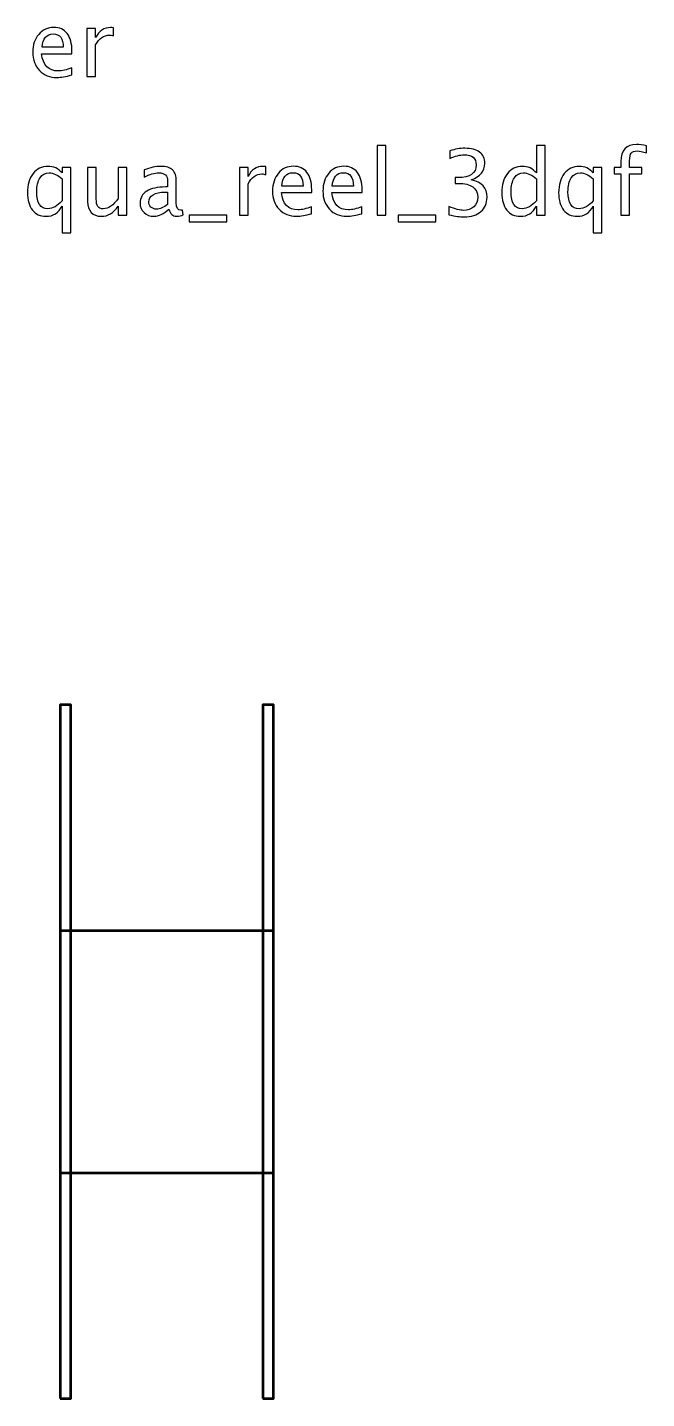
# Model space of a CAD drawing. Header units: centimetres. Extents: x -24.2 to 24.4, y -9.8 to 29.4.
# Drawn here: x 6.96 to 24.35, y -9.75 to 28.8 of the extents above; entities that cross this region are included whole.
import ezdxf

# ---------------------------------------------------------------- set-up
doc = ezdxf.new("R2010")
doc.units = ezdxf.units.CM
doc.header["$MEASUREMENT"] = 0
doc.layers.add('Layer 1', color=7, linetype='Continuous')

msp = doc.modelspace()

# ---------------------------------------------------------------- linework, layer by layer
at = {"layer": 'Layer 1', "lineweight": 53}
for points in [[(7.87498, -9.75), (8.17498, -9.75), (8.17498, 9.75), (7.87498, 9.75), (7.87498, -9.75)], [(13.57498, -9.75), (13.87498, -9.75), (13.87498, 9.75), (13.57498, 9.75), (13.57498, -9.75)], [(7.87498, -3.4), (13.87498, -3.4), (13.87498, 3.4), (7.87498, 3.4), (7.87498, -3.4)]]:
    msp.add_lwpolyline(points, close=True, dxfattribs=at)
at = {"layer": 'Layer 1'}
for points, knots in [([(8.20441, 27.46362), (8.04058, 27.41451), (7.90046, 27.38996), (7.78362, 27.38996), (7.78362, 27.38996), (7.58423, 27.38996), (7.42209, 27.456), (7.29721, 27.58766), (7.29721, 27.58766), (7.17232, 27.71931), (7.10967, 27.88992), (7.10967, 28.09989), (7.10967, 28.09989), (7.10967, 28.30351), (7.1647, 28.47073), (7.27519, 28.60154), (7.27519, 28.60154), (7.38568, 28.73193), (7.52708, 28.79712), (7.69937, 28.79712), (7.69937, 28.79712), (7.86236, 28.79712), (7.98851, 28.73912), (8.07741, 28.62313), (8.07741, 28.62313), (8.16631, 28.50714), (8.21076, 28.34288), (8.21076, 28.12995), (8.21076, 28.12995), (8.21076, 28.12995), (8.20949, 28.05544), (8.20949, 28.05544), (8.20949, 28.05544), (8.20949, 28.05544), (7.35859, 28.05544), (7.35859, 28.05544), (7.35859, 28.05544), (7.39415, 27.73371), (7.55121, 27.57284), (7.82934, 27.57284), (7.82934, 27.57284), (7.93136, 27.57284), (8.05624, 27.60163), (8.20441, 27.6592), (8.20441, 27.6592), (8.20441, 27.6592), (8.20441, 27.46362), (8.20441, 27.46362)], [0, 0, 0, 0, 0.07692308, 0.07692308, 0.07692308, 0.07692308, 0.15384615, 0.15384615, 0.15384615, 0.15384615, 0.23076923, 0.23076923, 0.23076923, 0.23076923, 0.30769231, 0.30769231, 0.30769231, 0.30769231, 0.38461538, 0.38461538, 0.38461538, 0.38461538, 0.46153846, 0.46153846, 0.46153846, 0.46153846, 0.53846154, 0.53846154, 0.53846154, 0.53846154, 0.61538462, 0.61538462, 0.61538462, 0.61538462, 0.69230769, 0.69230769, 0.69230769, 0.69230769, 0.76923077, 0.76923077, 0.76923077, 0.76923077, 0.84615385, 0.84615385, 0.84615385, 0.84615385, 1, 1, 1, 1]), ([(7.37129, 28.23832), (7.37129, 28.23832), (7.96565, 28.23832), (7.96565, 28.23832), (7.96565, 28.23832), (7.96565, 28.48893), (7.87209, 28.61424), (7.6854, 28.61424), (7.6854, 28.61424), (7.49744, 28.61424), (7.39288, 28.48893), (7.37129, 28.23832)], [0, 0, 0, 0, 0.25, 0.25, 0.25, 0.25, 0.5, 0.5, 0.5, 0.5, 1, 1, 1, 1]), ([(8.63155, 27.42044), (8.63155, 27.42044), (8.63155, 28.76664), (8.63155, 28.76664), (8.63155, 28.76664), (8.63155, 28.76664), (8.87539, 28.76664), (8.87539, 28.76664), (8.87539, 28.76664), (8.87539, 28.76664), (8.87539, 28.51222), (8.87539, 28.51222), (8.87539, 28.51222), (8.97233, 28.7006), (9.11288, 28.79458), (9.29745, 28.79458), (9.29745, 28.79458), (9.32243, 28.79458), (9.34868, 28.79246), (9.37577, 28.78823), (9.37577, 28.78823), (9.37577, 28.78823), (9.37577, 28.56005), (9.37577, 28.56005), (9.37577, 28.56005), (9.33344, 28.57402), (9.29618, 28.58122), (9.26401, 28.58122), (9.26401, 28.58122), (9.10907, 28.58122), (8.97953, 28.48978), (8.87539, 28.30648), (8.87539, 28.30648), (8.87539, 28.30648), (8.87539, 27.42044), (8.87539, 27.42044), (8.87539, 27.42044), (8.87539, 27.42044), (8.63155, 27.42044), (8.63155, 27.42044)], [0, 0, 0, 0, 0.09090909, 0.09090909, 0.09090909, 0.09090909, 0.18181818, 0.18181818, 0.18181818, 0.18181818, 0.27272727, 0.27272727, 0.27272727, 0.27272727, 0.36363636, 0.36363636, 0.36363636, 0.36363636, 0.45454545, 0.45454545, 0.45454545, 0.45454545, 0.54545455, 0.54545455, 0.54545455, 0.54545455, 0.63636364, 0.63636364, 0.63636364, 0.63636364, 0.72727273, 0.72727273, 0.72727273, 0.72727273, 0.81818182, 0.81818182, 0.81818182, 0.81818182, 1, 1, 1, 1]), ([(16.78303, 23.51731), (16.78303, 23.51731), (16.78303, 25.47565), (16.78303, 25.47565), (16.78303, 25.47565), (16.78303, 25.47565), (17.02687, 25.47565), (17.02687, 25.47565), (17.02687, 25.47565), (17.02687, 25.47565), (17.02687, 23.51731), (17.02687, 23.51731), (17.02687, 23.51731), (17.02687, 23.51731), (16.78303, 23.51731), (16.78303, 23.51731)], [0, 0, 0, 0, 0.2, 0.2, 0.2, 0.2, 0.4, 0.4, 0.4, 0.4, 0.6, 0.6, 0.6, 0.6, 1, 1, 1, 1]), ([(21.25936, 23.51731), (21.25936, 23.51731), (21.25936, 23.77004), (21.25936, 23.77004), (21.25936, 23.77004), (21.15988, 23.58123), (21.01002, 23.48683), (20.80978, 23.48683), (20.80978, 23.48683), (20.64722, 23.48683), (20.51937, 23.54567), (20.42624, 23.66378), (20.42624, 23.66378), (20.33311, 23.78189), (20.28654, 23.94318), (20.28654, 24.14765), (20.28654, 24.14765), (20.28654, 24.37117), (20.33946, 24.55109), (20.44487, 24.6874), (20.44487, 24.6874), (20.5507, 24.82329), (20.68955, 24.89145), (20.86185, 24.89145), (20.86185, 24.89145), (21.02145, 24.89145), (21.15437, 24.83049), (21.25936, 24.70815), (21.25936, 24.70815), (21.25936, 24.70815), (21.25936, 25.47565), (21.25936, 25.47565), (21.25936, 25.47565), (21.25936, 25.47565), (21.5032, 25.47565), (21.5032, 25.47565), (21.5032, 25.47565), (21.5032, 25.47565), (21.5032, 23.51731), (21.5032, 23.51731), (21.5032, 23.51731), (21.5032, 23.51731), (21.25936, 23.51731), (21.25936, 23.51731)], [0, 0, 0, 0, 0.08333333, 0.08333333, 0.08333333, 0.08333333, 0.16666667, 0.16666667, 0.16666667, 0.16666667, 0.25, 0.25, 0.25, 0.25, 0.33333333, 0.33333333, 0.33333333, 0.33333333, 0.41666667, 0.41666667, 0.41666667, 0.41666667, 0.5, 0.5, 0.5, 0.5, 0.58333333, 0.58333333, 0.58333333, 0.58333333, 0.66666667, 0.66666667, 0.66666667, 0.66666667, 0.75, 0.75, 0.75, 0.75, 0.83333333, 0.83333333, 0.83333333, 0.83333333, 1, 1, 1, 1]), ([(23.63596, 23.51731), (23.63596, 23.51731), (23.63596, 24.68063), (23.63596, 24.68063), (23.63596, 24.68063), (23.63596, 24.68063), (23.44504, 24.68063), (23.44504, 24.68063), (23.44504, 24.68063), (23.44504, 24.68063), (23.44504, 24.86351), (23.44504, 24.86351), (23.44504, 24.86351), (23.44504, 24.86351), (23.63596, 24.86351), (23.63596, 24.86351), (23.63596, 24.86351), (23.63596, 24.86351), (23.63596, 25.0248), (23.63596, 25.0248), (23.63596, 25.0248), (23.63596, 25.34569), (23.78243, 25.50613), (24.07538, 25.50613), (24.07538, 25.50613), (24.15751, 25.50613), (24.25064, 25.49258), (24.35478, 25.46549), (24.35478, 25.46549), (24.35478, 25.46549), (24.35478, 25.26991), (24.35478, 25.26991), (24.35478, 25.26991), (24.24429, 25.30547), (24.15581, 25.32325), (24.08935, 25.32325), (24.08935, 25.32325), (24.00849, 25.32325), (23.95346, 25.3042), (23.92425, 25.26568), (23.92425, 25.26568), (23.89462, 25.22715), (23.8798, 25.15561), (23.8798, 25.05105), (23.8798, 25.05105), (23.8798, 25.05105), (23.8798, 24.86351), (23.8798, 24.86351), (23.8798, 24.86351), (23.8798, 24.86351), (24.21804, 24.86351), (24.21804, 24.86351), (24.21804, 24.86351), (24.21804, 24.86351), (24.21804, 24.68063), (24.21804, 24.68063), (24.21804, 24.68063), (24.21804, 24.68063), (23.8798, 24.68063), (23.8798, 24.68063), (23.8798, 24.68063), (23.8798, 24.68063), (23.8798, 23.51731), (23.8798, 23.51731), (23.8798, 23.51731), (23.8798, 23.51731), (23.63596, 23.51731), (23.63596, 23.51731)], [0, 0, 0, 0, 0.05555556, 0.05555556, 0.05555556, 0.05555556, 0.11111111, 0.11111111, 0.11111111, 0.11111111, 0.16666667, 0.16666667, 0.16666667, 0.16666667, 0.22222222, 0.22222222, 0.22222222, 0.22222222, 0.27777778, 0.27777778, 0.27777778, 0.27777778, 0.33333333, 0.33333333, 0.33333333, 0.33333333, 0.38888889, 0.38888889, 0.38888889, 0.38888889, 0.44444444, 0.44444444, 0.44444444, 0.44444444, 0.5, 0.5, 0.5, 0.5, 0.55555556, 0.55555556, 0.55555556, 0.55555556, 0.61111111, 0.61111111, 0.61111111, 0.61111111, 0.66666667, 0.66666667, 0.66666667, 0.66666667, 0.72222222, 0.72222222, 0.72222222, 0.72222222, 0.77777778, 0.77777778, 0.77777778, 0.77777778, 0.83333333, 0.83333333, 0.83333333, 0.83333333, 0.88888889, 0.88888889, 0.88888889, 0.88888889, 1, 1, 1, 1]), ([(18.80233, 23.53001), (18.80233, 23.53001), (18.80233, 23.75861), (18.80233, 23.75861), (18.80233, 23.75861), (18.97674, 23.68918), (19.11348, 23.65447), (19.21381, 23.65447), (19.21381, 23.65447), (19.33192, 23.65447), (19.42717, 23.68834), (19.50041, 23.75649), (19.50041, 23.75649), (19.57364, 23.82465), (19.61005, 23.91355), (19.61005, 24.02277), (19.61005, 24.02277), (19.61005, 24.28185), (19.42971, 24.41139), (19.06903, 24.41139), (19.06903, 24.41139), (19.06903, 24.41139), (18.97251, 24.41139), (18.97251, 24.41139), (18.97251, 24.41139), (18.97251, 24.41139), (18.97251, 24.57522), (18.97251, 24.57522), (18.97251, 24.57522), (18.97251, 24.57522), (19.05802, 24.57649), (19.05802, 24.57649), (19.05802, 24.57649), (19.39711, 24.57649), (19.56687, 24.69587), (19.56687, 24.93505), (19.56687, 24.93505), (19.56687, 25.12259), (19.45426, 25.21657), (19.22947, 25.21657), (19.22947, 25.21657), (19.10882, 25.21657), (18.97505, 25.18186), (18.82773, 25.11243), (18.82773, 25.11243), (18.82773, 25.11243), (18.82773, 25.32579), (18.82773, 25.32579), (18.82773, 25.32579), (18.97209, 25.3749), (19.11136, 25.39945), (19.24514, 25.39945), (19.24514, 25.39945), (19.42717, 25.39945), (19.56729, 25.36304), (19.66466, 25.29023), (19.66466, 25.29023), (19.76203, 25.21784), (19.81071, 25.11243), (19.81071, 24.97442), (19.81071, 24.97442), (19.81071, 24.75895), (19.68329, 24.60528), (19.42802, 24.51384), (19.42802, 24.51384), (19.72393, 24.44483), (19.87167, 24.2827), (19.87167, 24.02658), (19.87167, 24.02658), (19.87167, 23.85386), (19.81452, 23.71797), (19.70064, 23.61933), (19.70064, 23.61933), (19.58677, 23.5207), (19.43013, 23.47159), (19.23117, 23.47159), (19.23117, 23.47159), (19.11771, 23.47159), (18.97505, 23.49106), (18.80233, 23.53001)], [0, 0, 0, 0, 0.04761905, 0.04761905, 0.04761905, 0.04761905, 0.0952381, 0.0952381, 0.0952381, 0.0952381, 0.14285714, 0.14285714, 0.14285714, 0.14285714, 0.19047619, 0.19047619, 0.19047619, 0.19047619, 0.23809524, 0.23809524, 0.23809524, 0.23809524, 0.28571429, 0.28571429, 0.28571429, 0.28571429, 0.33333333, 0.33333333, 0.33333333, 0.33333333, 0.38095238, 0.38095238, 0.38095238, 0.38095238, 0.42857143, 0.42857143, 0.42857143, 0.42857143, 0.47619048, 0.47619048, 0.47619048, 0.47619048, 0.52380952, 0.52380952, 0.52380952, 0.52380952, 0.57142857, 0.57142857, 0.57142857, 0.57142857, 0.61904762, 0.61904762, 0.61904762, 0.61904762, 0.66666667, 0.66666667, 0.66666667, 0.66666667, 0.71428571, 0.71428571, 0.71428571, 0.71428571, 0.76190476, 0.76190476, 0.76190476, 0.76190476, 0.80952381, 0.80952381, 0.80952381, 0.80952381, 0.85714286, 0.85714286, 0.85714286, 0.85714286, 0.9047619, 0.9047619, 0.9047619, 0.9047619, 1, 1, 1, 1]), ([(7.93199, 23.02709), (7.93199, 23.02709), (7.93199, 23.77004), (7.93199, 23.77004), (7.93199, 23.77004), (7.83251, 23.58123), (7.68265, 23.48683), (7.48241, 23.48683), (7.48241, 23.48683), (7.31985, 23.48683), (7.192, 23.54567), (7.09887, 23.66378), (7.09887, 23.66378), (7.00574, 23.78189), (6.95917, 23.94318), (6.95917, 24.14765), (6.95917, 24.14765), (6.95917, 24.37117), (7.01209, 24.55109), (7.1175, 24.6874), (7.1175, 24.6874), (7.22333, 24.82329), (7.36218, 24.89145), (7.53448, 24.89145), (7.53448, 24.89145), (7.69408, 24.89145), (7.827, 24.83049), (7.93199, 24.70815), (7.93199, 24.70815), (7.93199, 24.70815), (7.93199, 24.86351), (7.93199, 24.86351), (7.93199, 24.86351), (7.93199, 24.86351), (8.17583, 24.86351), (8.17583, 24.86351), (8.17583, 24.86351), (8.17583, 24.86351), (8.17583, 23.02709), (8.17583, 23.02709), (8.17583, 23.02709), (8.17583, 23.02709), (7.93199, 23.02709), (7.93199, 23.02709)], [0, 0, 0, 0, 0.08333333, 0.08333333, 0.08333333, 0.08333333, 0.16666667, 0.16666667, 0.16666667, 0.16666667, 0.25, 0.25, 0.25, 0.25, 0.33333333, 0.33333333, 0.33333333, 0.33333333, 0.41666667, 0.41666667, 0.41666667, 0.41666667, 0.5, 0.5, 0.5, 0.5, 0.58333333, 0.58333333, 0.58333333, 0.58333333, 0.66666667, 0.66666667, 0.66666667, 0.66666667, 0.75, 0.75, 0.75, 0.75, 0.83333333, 0.83333333, 0.83333333, 0.83333333, 1, 1, 1, 1]), ([(7.93199, 24.54135), (7.80541, 24.65269), (7.68561, 24.70857), (7.57216, 24.70857), (7.57216, 24.70857), (7.4604, 24.70857), (7.37404, 24.662), (7.31265, 24.56845), (7.31265, 24.56845), (7.25127, 24.47531), (7.22079, 24.34323), (7.22079, 24.17221), (7.22079, 24.17221), (7.22079, 23.85767), (7.32493, 23.70019), (7.53363, 23.70019), (7.53363, 23.70019), (7.6691, 23.70019), (7.80203, 23.77427), (7.93199, 23.92202), (7.93199, 23.92202), (7.93199, 23.92202), (7.93199, 24.54135), (7.93199, 24.54135)], [0, 0, 0, 0, 0.14285714, 0.14285714, 0.14285714, 0.14285714, 0.28571429, 0.28571429, 0.28571429, 0.28571429, 0.42857143, 0.42857143, 0.42857143, 0.42857143, 0.57142857, 0.57142857, 0.57142857, 0.57142857, 0.71428571, 0.71428571, 0.71428571, 0.71428571, 1, 1, 1, 1]), ([(9.50764, 23.51731), (9.50764, 23.51731), (9.50764, 23.77046), (9.50764, 23.77046), (9.50764, 23.77046), (9.37768, 23.58123), (9.21977, 23.48683), (9.03435, 23.48683), (9.03435, 23.48683), (8.91667, 23.48683), (8.82311, 23.52366), (8.75368, 23.59774), (8.75368, 23.59774), (8.68383, 23.67183), (8.64912, 23.77131), (8.64912, 23.89704), (8.64912, 23.89704), (8.64912, 23.89704), (8.64912, 24.86351), (8.64912, 24.86351), (8.64912, 24.86351), (8.64912, 24.86351), (8.89296, 24.86351), (8.89296, 24.86351), (8.89296, 24.86351), (8.89296, 24.86351), (8.89296, 23.97663), (8.89296, 23.97663), (8.89296, 23.97663), (8.89296, 23.87545), (8.90778, 23.80391), (8.93699, 23.76157), (8.93699, 23.76157), (8.96662, 23.71882), (9.01573, 23.69765), (9.08473, 23.69765), (9.08473, 23.69765), (9.23374, 23.69765), (9.37514, 23.79544), (9.50764, 23.99144), (9.50764, 23.99144), (9.50764, 23.99144), (9.50764, 24.86351), (9.50764, 24.86351), (9.50764, 24.86351), (9.50764, 24.86351), (9.75148, 24.86351), (9.75148, 24.86351), (9.75148, 24.86351), (9.75148, 24.86351), (9.75148, 23.51731), (9.75148, 23.51731), (9.75148, 23.51731), (9.75148, 23.51731), (9.50764, 23.51731), (9.50764, 23.51731)], [0, 0, 0, 0, 0.06666667, 0.06666667, 0.06666667, 0.06666667, 0.13333333, 0.13333333, 0.13333333, 0.13333333, 0.2, 0.2, 0.2, 0.2, 0.26666667, 0.26666667, 0.26666667, 0.26666667, 0.33333333, 0.33333333, 0.33333333, 0.33333333, 0.4, 0.4, 0.4, 0.4, 0.46666667, 0.46666667, 0.46666667, 0.46666667, 0.53333333, 0.53333333, 0.53333333, 0.53333333, 0.6, 0.6, 0.6, 0.6, 0.66666667, 0.66666667, 0.66666667, 0.66666667, 0.73333333, 0.73333333, 0.73333333, 0.73333333, 0.8, 0.8, 0.8, 0.8, 0.86666667, 0.86666667, 0.86666667, 0.86666667, 1, 1, 1, 1]), ([(10.93469, 23.68876), (10.78822, 23.55414), (10.64725, 23.48683), (10.51178, 23.48683), (10.51178, 23.48683), (10.40045, 23.48683), (10.30774, 23.52154), (10.2345, 23.59139), (10.2345, 23.59139), (10.16084, 23.66124), (10.12401, 23.7493), (10.12401, 23.85555), (10.12401, 23.85555), (10.12401, 24.00245), (10.18582, 24.11548), (10.30943, 24.19422), (10.30943, 24.19422), (10.43304, 24.27296), (10.61042, 24.31233), (10.84156, 24.31233), (10.84156, 24.31233), (10.84156, 24.31233), (10.89871, 24.31233), (10.89871, 24.31233), (10.89871, 24.31233), (10.89871, 24.31233), (10.89871, 24.47447), (10.89871, 24.47447), (10.89871, 24.47447), (10.89871, 24.63068), (10.81743, 24.70857), (10.65445, 24.70857), (10.65445, 24.70857), (10.52829, 24.70857), (10.39029, 24.66878), (10.24085, 24.58919), (10.24085, 24.58919), (10.24085, 24.58919), (10.24085, 24.78985), (10.24085, 24.78985), (10.24085, 24.78985), (10.4051, 24.85758), (10.56004, 24.89145), (10.70525, 24.89145), (10.70525, 24.89145), (10.85468, 24.89145), (10.96517, 24.85758), (11.03587, 24.78943), (11.03587, 24.78943), (11.10699, 24.72127), (11.14255, 24.61628), (11.14255, 24.47447), (11.14255, 24.47447), (11.14255, 24.47447), (11.14255, 23.86614), (11.14255, 23.86614), (11.14255, 23.86614), (11.14255, 23.72686), (11.18531, 23.65701), (11.27124, 23.65701), (11.27124, 23.65701), (11.28183, 23.65701), (11.29749, 23.6587), (11.31823, 23.66209), (11.31823, 23.66209), (11.31823, 23.66209), (11.33559, 23.52662), (11.33559, 23.52662), (11.33559, 23.52662), (11.28013, 23.49995), (11.21917, 23.48683), (11.15229, 23.48683), (11.15229, 23.48683), (11.03841, 23.48683), (10.96602, 23.55414), (10.93469, 23.68876)], [0, 0, 0, 0, 0.05, 0.05, 0.05, 0.05, 0.1, 0.1, 0.1, 0.1, 0.15, 0.15, 0.15, 0.15, 0.2, 0.2, 0.2, 0.2, 0.25, 0.25, 0.25, 0.25, 0.3, 0.3, 0.3, 0.3, 0.35, 0.35, 0.35, 0.35, 0.4, 0.4, 0.4, 0.4, 0.45, 0.45, 0.45, 0.45, 0.5, 0.5, 0.5, 0.5, 0.55, 0.55, 0.55, 0.55, 0.6, 0.6, 0.6, 0.6, 0.65, 0.65, 0.65, 0.65, 0.7, 0.7, 0.7, 0.7, 0.75, 0.75, 0.75, 0.75, 0.8, 0.8, 0.8, 0.8, 0.85, 0.85, 0.85, 0.85, 0.9, 0.9, 0.9, 0.9, 1, 1, 1, 1]), ([(12.91335, 23.51731), (12.91335, 23.51731), (12.91335, 24.86351), (12.91335, 24.86351), (12.91335, 24.86351), (12.91335, 24.86351), (13.15719, 24.86351), (13.15719, 24.86351), (13.15719, 24.86351), (13.15719, 24.86351), (13.15719, 24.60909), (13.15719, 24.60909), (13.15719, 24.60909), (13.25413, 24.79747), (13.39468, 24.89145), (13.57925, 24.89145), (13.57925, 24.89145), (13.60423, 24.89145), (13.63048, 24.88933), (13.65757, 24.8851), (13.65757, 24.8851), (13.65757, 24.8851), (13.65757, 24.65692), (13.65757, 24.65692), (13.65757, 24.65692), (13.61524, 24.67089), (13.57798, 24.67809), (13.54581, 24.67809), (13.54581, 24.67809), (13.39087, 24.67809), (13.26133, 24.58665), (13.15719, 24.40335), (13.15719, 24.40335), (13.15719, 24.40335), (13.15719, 23.51731), (13.15719, 23.51731), (13.15719, 23.51731), (13.15719, 23.51731), (12.91335, 23.51731), (12.91335, 23.51731)], [0, 0, 0, 0, 0.09090909, 0.09090909, 0.09090909, 0.09090909, 0.18181818, 0.18181818, 0.18181818, 0.18181818, 0.27272727, 0.27272727, 0.27272727, 0.27272727, 0.36363636, 0.36363636, 0.36363636, 0.36363636, 0.45454545, 0.45454545, 0.45454545, 0.45454545, 0.54545455, 0.54545455, 0.54545455, 0.54545455, 0.63636364, 0.63636364, 0.63636364, 0.63636364, 0.72727273, 0.72727273, 0.72727273, 0.72727273, 0.81818182, 0.81818182, 0.81818182, 0.81818182, 1, 1, 1, 1]), ([(14.94069, 23.56049), (14.77686, 23.51138), (14.63674, 23.48683), (14.5199, 23.48683), (14.5199, 23.48683), (14.32051, 23.48683), (14.15837, 23.55287), (14.03349, 23.68453), (14.03349, 23.68453), (13.9086, 23.81618), (13.84595, 23.98679), (13.84595, 24.19676), (13.84595, 24.19676), (13.84595, 24.40038), (13.90098, 24.5676), (14.01147, 24.69841), (14.01147, 24.69841), (14.12196, 24.8288), (14.26336, 24.89399), (14.43565, 24.89399), (14.43565, 24.89399), (14.59864, 24.89399), (14.72479, 24.83599), (14.81369, 24.72), (14.81369, 24.72), (14.90259, 24.60401), (14.94704, 24.43975), (14.94704, 24.22682), (14.94704, 24.22682), (14.94704, 24.22682), (14.94577, 24.15231), (14.94577, 24.15231), (14.94577, 24.15231), (14.94577, 24.15231), (14.09487, 24.15231), (14.09487, 24.15231), (14.09487, 24.15231), (14.13043, 23.83058), (14.28749, 23.66971), (14.56562, 23.66971), (14.56562, 23.66971), (14.66764, 23.66971), (14.79252, 23.6985), (14.94069, 23.75607), (14.94069, 23.75607), (14.94069, 23.75607), (14.94069, 23.56049), (14.94069, 23.56049)], [0, 0, 0, 0, 0.07692308, 0.07692308, 0.07692308, 0.07692308, 0.15384615, 0.15384615, 0.15384615, 0.15384615, 0.23076923, 0.23076923, 0.23076923, 0.23076923, 0.30769231, 0.30769231, 0.30769231, 0.30769231, 0.38461538, 0.38461538, 0.38461538, 0.38461538, 0.46153846, 0.46153846, 0.46153846, 0.46153846, 0.53846154, 0.53846154, 0.53846154, 0.53846154, 0.61538462, 0.61538462, 0.61538462, 0.61538462, 0.69230769, 0.69230769, 0.69230769, 0.69230769, 0.76923077, 0.76923077, 0.76923077, 0.76923077, 0.84615385, 0.84615385, 0.84615385, 0.84615385, 1, 1, 1, 1]), ([(14.10757, 24.33519), (14.10757, 24.33519), (14.70193, 24.33519), (14.70193, 24.33519), (14.70193, 24.33519), (14.70193, 24.5858), (14.60837, 24.71111), (14.42168, 24.71111), (14.42168, 24.71111), (14.23372, 24.71111), (14.12916, 24.5858), (14.10757, 24.33519)], [0, 0, 0, 0, 0.25, 0.25, 0.25, 0.25, 0.5, 0.5, 0.5, 0.5, 1, 1, 1, 1]), ([(16.35589, 23.56049), (16.19206, 23.51138), (16.05194, 23.48683), (15.9351, 23.48683), (15.9351, 23.48683), (15.73571, 23.48683), (15.57357, 23.55287), (15.44869, 23.68453), (15.44869, 23.68453), (15.3238, 23.81618), (15.26115, 23.98679), (15.26115, 24.19676), (15.26115, 24.19676), (15.26115, 24.40038), (15.31618, 24.5676), (15.42667, 24.69841), (15.42667, 24.69841), (15.53716, 24.8288), (15.67856, 24.89399), (15.85085, 24.89399), (15.85085, 24.89399), (16.01384, 24.89399), (16.13999, 24.83599), (16.22889, 24.72), (16.22889, 24.72), (16.31779, 24.60401), (16.36224, 24.43975), (16.36224, 24.22682), (16.36224, 24.22682), (16.36224, 24.22682), (16.36097, 24.15231), (16.36097, 24.15231), (16.36097, 24.15231), (16.36097, 24.15231), (15.51007, 24.15231), (15.51007, 24.15231), (15.51007, 24.15231), (15.54563, 23.83058), (15.70269, 23.66971), (15.98082, 23.66971), (15.98082, 23.66971), (16.08284, 23.66971), (16.20772, 23.6985), (16.35589, 23.75607), (16.35589, 23.75607), (16.35589, 23.75607), (16.35589, 23.56049), (16.35589, 23.56049)], [0, 0, 0, 0, 0.07692308, 0.07692308, 0.07692308, 0.07692308, 0.15384615, 0.15384615, 0.15384615, 0.15384615, 0.23076923, 0.23076923, 0.23076923, 0.23076923, 0.30769231, 0.30769231, 0.30769231, 0.30769231, 0.38461538, 0.38461538, 0.38461538, 0.38461538, 0.46153846, 0.46153846, 0.46153846, 0.46153846, 0.53846154, 0.53846154, 0.53846154, 0.53846154, 0.61538462, 0.61538462, 0.61538462, 0.61538462, 0.69230769, 0.69230769, 0.69230769, 0.69230769, 0.76923077, 0.76923077, 0.76923077, 0.76923077, 0.84615385, 0.84615385, 0.84615385, 0.84615385, 1, 1, 1, 1]), ([(15.52277, 24.33519), (15.52277, 24.33519), (16.11713, 24.33519), (16.11713, 24.33519), (16.11713, 24.33519), (16.11713, 24.5858), (16.02357, 24.71111), (15.83688, 24.71111), (15.83688, 24.71111), (15.64892, 24.71111), (15.54436, 24.5858), (15.52277, 24.33519)], [0, 0, 0, 0, 0.25, 0.25, 0.25, 0.25, 0.5, 0.5, 0.5, 0.5, 1, 1, 1, 1]), ([(21.25936, 24.54135), (21.13278, 24.65269), (21.01298, 24.70857), (20.89953, 24.70857), (20.89953, 24.70857), (20.78777, 24.70857), (20.70141, 24.662), (20.64002, 24.56845), (20.64002, 24.56845), (20.57864, 24.47531), (20.54816, 24.34323), (20.54816, 24.17221), (20.54816, 24.17221), (20.54816, 23.85767), (20.6523, 23.70019), (20.861, 23.70019), (20.861, 23.70019), (20.99647, 23.70019), (21.1294, 23.77427), (21.25936, 23.92202), (21.25936, 23.92202), (21.25936, 23.92202), (21.25936, 24.54135), (21.25936, 24.54135)], [0, 0, 0, 0, 0.14285714, 0.14285714, 0.14285714, 0.14285714, 0.28571429, 0.28571429, 0.28571429, 0.28571429, 0.42857143, 0.42857143, 0.42857143, 0.42857143, 0.57142857, 0.57142857, 0.57142857, 0.57142857, 0.71428571, 0.71428571, 0.71428571, 0.71428571, 1, 1, 1, 1]), ([(22.85787, 23.02709), (22.85787, 23.02709), (22.85787, 23.77004), (22.85787, 23.77004), (22.85787, 23.77004), (22.75839, 23.58123), (22.60853, 23.48683), (22.40829, 23.48683), (22.40829, 23.48683), (22.24573, 23.48683), (22.11788, 23.54567), (22.02475, 23.66378), (22.02475, 23.66378), (21.93162, 23.78189), (21.88505, 23.94318), (21.88505, 24.14765), (21.88505, 24.14765), (21.88505, 24.37117), (21.93797, 24.55109), (22.04338, 24.6874), (22.04338, 24.6874), (22.14921, 24.82329), (22.28806, 24.89145), (22.46036, 24.89145), (22.46036, 24.89145), (22.61996, 24.89145), (22.75288, 24.83049), (22.85787, 24.70815), (22.85787, 24.70815), (22.85787, 24.70815), (22.85787, 24.86351), (22.85787, 24.86351), (22.85787, 24.86351), (22.85787, 24.86351), (23.10171, 24.86351), (23.10171, 24.86351), (23.10171, 24.86351), (23.10171, 24.86351), (23.10171, 23.02709), (23.10171, 23.02709), (23.10171, 23.02709), (23.10171, 23.02709), (22.85787, 23.02709), (22.85787, 23.02709)], [0, 0, 0, 0, 0.08333333, 0.08333333, 0.08333333, 0.08333333, 0.16666667, 0.16666667, 0.16666667, 0.16666667, 0.25, 0.25, 0.25, 0.25, 0.33333333, 0.33333333, 0.33333333, 0.33333333, 0.41666667, 0.41666667, 0.41666667, 0.41666667, 0.5, 0.5, 0.5, 0.5, 0.58333333, 0.58333333, 0.58333333, 0.58333333, 0.66666667, 0.66666667, 0.66666667, 0.66666667, 0.75, 0.75, 0.75, 0.75, 0.83333333, 0.83333333, 0.83333333, 0.83333333, 1, 1, 1, 1]), ([(22.85787, 24.54135), (22.73129, 24.65269), (22.61149, 24.70857), (22.49804, 24.70857), (22.49804, 24.70857), (22.38628, 24.70857), (22.29992, 24.662), (22.23853, 24.56845), (22.23853, 24.56845), (22.17715, 24.47531), (22.14667, 24.34323), (22.14667, 24.17221), (22.14667, 24.17221), (22.14667, 23.85767), (22.25081, 23.70019), (22.45951, 23.70019), (22.45951, 23.70019), (22.59498, 23.70019), (22.72791, 23.77427), (22.85787, 23.92202), (22.85787, 23.92202), (22.85787, 23.92202), (22.85787, 24.54135), (22.85787, 24.54135)], [0, 0, 0, 0, 0.14285714, 0.14285714, 0.14285714, 0.14285714, 0.28571429, 0.28571429, 0.28571429, 0.28571429, 0.42857143, 0.42857143, 0.42857143, 0.42857143, 0.57142857, 0.57142857, 0.57142857, 0.57142857, 0.71428571, 0.71428571, 0.71428571, 0.71428571, 1, 1, 1, 1]), ([(10.89871, 23.82169), (10.89871, 23.82169), (10.89871, 24.16755), (10.89871, 24.16755), (10.89871, 24.16755), (10.89871, 24.16755), (10.82039, 24.17009), (10.82039, 24.17009), (10.82039, 24.17009), (10.68493, 24.17009), (10.57571, 24.14511), (10.49231, 24.09516), (10.49231, 24.09516), (10.40934, 24.04478), (10.36785, 23.97832), (10.36785, 23.89535), (10.36785, 23.89535), (10.36785, 23.83735), (10.38859, 23.78824), (10.42966, 23.74803), (10.42966, 23.74803), (10.47114, 23.70781), (10.52152, 23.68749), (10.58121, 23.68749), (10.58121, 23.68749), (10.68281, 23.68749), (10.78864, 23.73236), (10.89871, 23.82169)], [0, 0, 0, 0, 0.125, 0.125, 0.125, 0.125, 0.25, 0.25, 0.25, 0.25, 0.375, 0.375, 0.375, 0.375, 0.5, 0.5, 0.5, 0.5, 0.625, 0.625, 0.625, 0.625, 0.75, 0.75, 0.75, 0.75, 1, 1, 1, 1]), ([(11.50619, 23.33443), (11.50619, 23.33443), (11.50619, 23.51731), (11.50619, 23.51731), (11.50619, 23.51731), (11.50619, 23.51731), (12.56283, 23.51731), (12.56283, 23.51731), (12.56283, 23.51731), (12.56283, 23.51731), (12.56283, 23.33443), (12.56283, 23.33443), (12.56283, 23.33443), (12.56283, 23.33443), (11.50619, 23.33443), (11.50619, 23.33443)], [0, 0, 0, 0, 0.2, 0.2, 0.2, 0.2, 0.4, 0.4, 0.4, 0.4, 0.6, 0.6, 0.6, 0.6, 1, 1, 1, 1]), ([(17.37993, 23.33443), (17.37993, 23.33443), (17.37993, 23.51731), (17.37993, 23.51731), (17.37993, 23.51731), (17.37993, 23.51731), (18.43657, 23.51731), (18.43657, 23.51731), (18.43657, 23.51731), (18.43657, 23.51731), (18.43657, 23.33443), (18.43657, 23.33443), (18.43657, 23.33443), (18.43657, 23.33443), (17.37993, 23.33443), (17.37993, 23.33443)], [0, 0, 0, 0, 0.2, 0.2, 0.2, 0.2, 0.4, 0.4, 0.4, 0.4, 0.6, 0.6, 0.6, 0.6, 1, 1, 1, 1])]:
    msp.add_open_spline(points, degree=3, knots=knots, dxfattribs=at)

doc.saveas('drawing.dxf')
